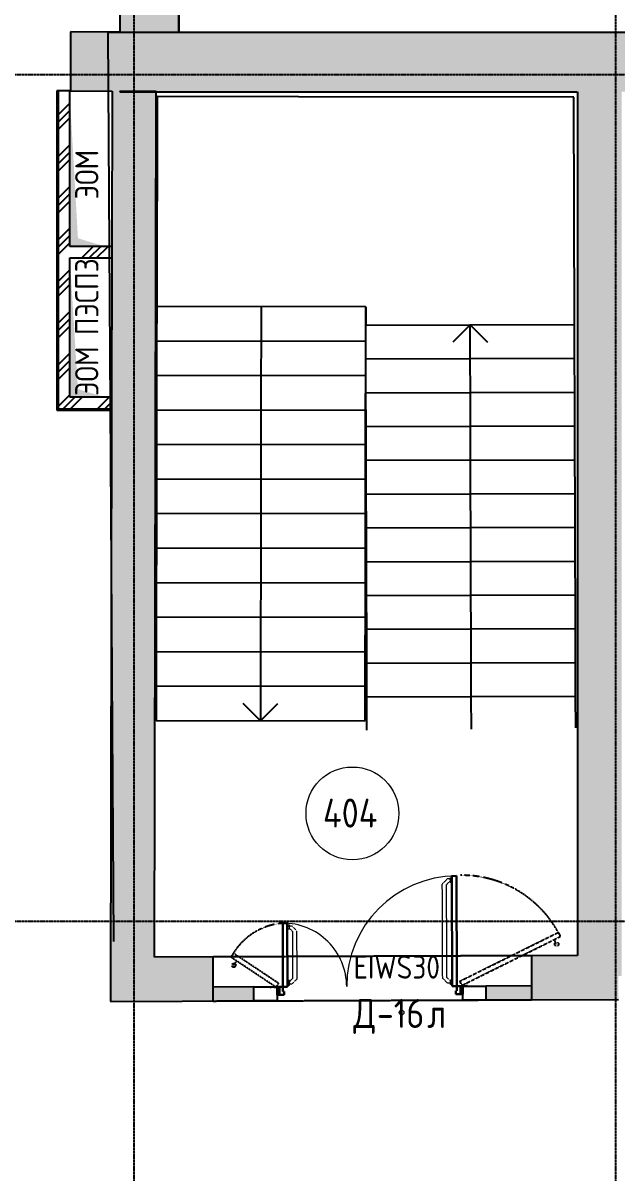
# Model space of a CAD drawing. Header units: millimetres. Extents: x -33838 to 476301, y -41806 to 120107.
# Drawn here: x 325355 to 330476, y 11234 to 21151 of the extents above; entities that cross this region are included whole.
import ezdxf

# ---------------------------------------------------------------- set-up
doc = ezdxf.new("R2010")
doc.units = ezdxf.units.MM
for name, pattern in [('ADSK_Линия сетки', [25, 20, -2.5, 0, -2.5]), ('ADSK_Сверху', [4.5, 3, -1.5]), ('ADSK_Снесено', [4.5, 3, -1.5]), ('ADSK_Штриховая_ш2 п1', [3, 2, -1])]:
    doc.linetypes.add(name, pattern=pattern)
for name, color, linetype, lineweight in [('Аннотация', 7, 'Continuous', 9), ('Двери', 251, 'Continuous', 18), ('Лестницы', 7, 'Continuous', 18), ('Марки дверей', 7, 'Continuous', 20), ('Марки помещений', 7, 'Continuous', 20), ('Стрелки вверх', 7, 'Continuous', 18), ('Узлы', 7, 'Continuous', 18)]:
    doc.layers.add(name, color=color, linetype=linetype, lineweight=lineweight)
for name, color, linetype, lineweight, true_color in [('Линии', 7, 'Continuous', 9, 0x00a600), ('Стены внутренние', 5, 'Continuous', 18, 0x0000ff), ('Стены наружные', 1, 'ADSK_Снесено', 18, 0xff0000), ('Стены штриховка', 5, 'Continuous', 18, 0x0000ff)]:
    doc.layers.add(name, color=color, linetype=linetype, lineweight=lineweight, true_color=true_color)
doc.styles.add('GOST Common_1', font='GOST Common_0.ttf', dxfattribs={"width": 0.9, "height": 200})
doc.styles.add('GOST Common_2', font='GOST Common_0.ttf', dxfattribs={"width": 0.9, "height": 250})
pattern_1 = [(45, (322754.53, 150), (-179.605, 179.605), []), (45, (322818.03, 150), (0, 359.2102), []), (45, (322691.03, 150), (0, 359.2102), [])]

# ---------------------------------------------------------------- blocks, each defined once
blk = doc.blocks.new('AC_Дверь_Двупольная - Д-16л 1500х2200h 2-2314638-04 План 4-го этажа')
at = {"layer": 'Двери', "linetype": 'ADSK_Сверху', "lineweight": 9}
for p, q in [((710, 995), (694, 995)), ((694, 995), (694, 956.5)), ((670.3, 984.5), (627.5, 941.7)), ((627.5, 128.4), (627.5, 941.7)), ((694, 965.7), (663.9, 935.6)), ((663.9, 134.4), (663.9, 935.6)), ((694, 984.5), (670.3, 984.5)), ((694, 975.8), (694, 984.5)), ((694, 956.5), (710, 956.5)), ((-710, 595), (-694, 595)), ((-694, 595), (-694, 556.5)), ((-694, 556.5), (-710, 556.5)), ((-694, 575.8), (-694, 584.5)), ((-694, 584.5), (-670.3, 584.5)), ((-694, 565.7), (-663.9, 535.6)), ((-670.3, 584.5), (-627.5, 541.7)), ((-663.9, 134.4), (-663.9, 535.6)), ((-627.5, 128.4), (-627.5, 541.7)), ((-694, 113.5), (-710, 113.5)), ((-694, 104.3), (-663.9, 134.4)), ((-694, 75), (-694, 113.5)), ((-670.3, 85.6), (-627.5, 128.4)), ((670.3, 85.6), (627.5, 128.4)), ((694, 104.3), (663.9, 134.4)), ((694, 75), (694, 113.5)), ((694, 113.5), (710, 113.5)), ((-710, 75), (-694, 75)), ((-694, 94.3), (-694, 85.6)), ((-694, 85.6), (-670.3, 85.6)), ((694, 85.6), (670.3, 85.6)), ((710, 75), (694, 75))]:
    blk.add_line(p, q, dxfattribs=at)
at = {"layer": 'Двери', "lineweight": 30}
for p, q in [((750, 1010), (710, 1010)), ((710, 1010), (710, 60)), ((750, 60), (750, 1010)), ((-750, 610), (-710, 610)), ((-750, 60), (-750, 610)), ((-710, 610), (-710, 60)), ((-800, 60), (-780, 60)), ((-800, -10), (-800, 60)), ((-780, 60), (-750, 60)), ((-780, -10), (-780, 60)), ((-780, 60), (-780, -10)), ((-710, 60), (-750, 60)), ((-750, 60), (-750, 20)), ((-750, 20), (-740, 20)), ((-740, 20), (-740, -10)), ((710, 60), (750, 60)), ((750, 20), (740, 20)), ((740, 20), (740, -10)), ((780, 60), (750, 60)), ((750, 60), (750, 20)), ((780, -10), (780, 60)), ((800, 60), (780, 60)), ((780, 60), (780, -10)), ((800, -10), (800, 60)), ((-780, -10), (-800, -10)), ((-740, -10), (-780, -10)), ((740, -10), (780, -10)), ((780, -10), (800, -10))]:
    blk.add_line(p, q, dxfattribs=at)
at = {"layer": 'Двери'}
for centre, radius, start, end in [((750, 60), 950, 90, 180), ((-750, 60), 550, 360, 90)]:
    blk.add_arc(centre, radius, start, end, dxfattribs=at)
blk = doc.blocks.new('ADSK_Марка_Помещение_ОдноЗначение - Номер-247393-04 План 4-го этажа')
at = {"layer": 'Марки помещений'}
blk.add_circle((0, 0), 4, dxfattribs=at)
blk = doc.blocks.new('ADSK_Марка_Дверь - Типоразмер_ADSK_Марка-58376-04 План 4-го этажа')
at = {"layer": 'Марки дверей', "lineweight": 9}
blk.add_circle((0, 0), 0.2, dxfattribs=at)

msp = doc.modelspace()

# ---------------------------------------------------------------- hatches: boundary and pattern name
at = {"layer": 'Стены внутренние', "lineweight": 25, "true_color": 0x636466}
h = msp.add_hatch(color=251, dxfattribs=at)
h.paths.add_polyline_path([(326188.0336, 20562.4605), (326188.0336, 21072.46909), (325764.35196, 21074.92701), (325762.89541, 20564.92688), (326123.4361, 20562.83526)])
h.paths.add_polyline_path([(323764.26268, 20576.52167), (323765.71923, 21086.5218), (323526.22589, 21087.91119), (323523.26725, 20577.91977), (323526.42615, 20577.90144)])
h = msp.add_hatch(dxfattribs=at)
h.set_pattern_fill('FP_1', color=251, style=0, pattern_type=2)
h.set_pattern_definition(pattern_1)
h.paths.add_polyline_path([(325758.3289, 17924.93302), (325758.3289, 20564.95337), (325658.3289, 20565.53351), (325658.3289, 17924.93302)])
for points in [[(326108.50844, 12714.15135), (326488.51189, 12715.60361), (326503.43259, 20560.63076), (326123.4361, 20562.83526), (326108.52174, 12721.14339)], [(330487.34462, 12933.84342), (330516.27583, 12933.84342), (330516.27583, 20558.63165), (330136.27583, 20558.63165), (330136.27583, 13109.54699), (330486.59915, 13110.88582), (330487.1428, 12933.84342)], [(326488.51189, 12715.60361), (326994.49258, 12717.53731), (326993.04035, 13097.53453), (326489.23464, 13095.60915), (326488.52243, 12721.14339)], [(329739.70379, 12728.02864), (330487.34462, 12730.88589), (330486.59915, 13110.88582), (329738.25156, 13108.02587), (329739.24519, 12848.02777)]]:
    msp.add_hatch(color=251, dxfattribs=at).paths.add_polyline_path(points)
h = msp.add_hatch(dxfattribs=at)
h.set_pattern_fill('FP_1', color=251, style=0, pattern_type=2)
h.set_pattern_definition(pattern_1)
h.paths.add_polyline_path([(326108.50844, 19124.93302), (326120.70131, 19124.93302), (326120.8915, 19224.93302), (325758.3289, 19224.93302), (325758.3289, 19124.93302), (326058.3289, 19124.93302)])
h = msp.add_hatch(dxfattribs=at)
h.set_pattern_fill('FP_1', color=251, style=0, pattern_type=2)
h.set_pattern_definition(pattern_1)
h.paths.add_polyline_path([(325828.25632, 17824.93302), (326118.2288, 17824.93302), (326118.2288, 17924.93302), (325658.3289, 17924.93302), (325658.3289, 17824.93302), (325768.61058, 17824.93302)])
h = msp.add_hatch(color=251, dxfattribs=at)
h.paths.add_polyline_path([(326994.49258, 12717.53731), (327345.36214, 12718.87822), (327344.90354, 12838.87734), (326994.03398, 12837.53643), (326994.48746, 12718.87822)])
h.paths.add_polyline_path([(329345.34754, 12726.52154), (329739.70379, 12728.02864), (329738.25156, 12848.02397), (329344.88894, 12846.52066), (329345.34178, 12728.02864)])
at = {"layer": 'Стены наружные', "lineweight": 25, "true_color": 0x636466}
h = msp.add_hatch(color=251, dxfattribs=at)
h.paths.add_polyline_path([(326188.0336, 21068.63165), (326698.0336, 21068.63165), (326698.0336, 22142.65311), (326188.0336, 22142.65311), (326188.0336, 21072.46909)])
h.paths.add_polyline_path([(326375.94193, 23912.65311), (326698.0336, 23912.65311), (326698.0336, 26176.1276), (326188.0336, 26176.1276), (326188.0336, 23912.65311), (326368.66468, 23912.65311)])
h.paths.add_polyline_path([(326188.0336, 27946.1276), (326698.0336, 27946.1276), (326698.0336, 30239.62246), (326188.0336, 30239.62246)])
h.paths.add_polyline_path([(326375.94193, 32009.62246), (326698.0336, 32009.62246), (326698.0336, 34244.3156), (326188.0336, 34244.3156), (326188.0336, 32009.62246), (326348.65748, 32009.62246)])
h.paths.add_polyline_path([(326338.76208, 36014.3156), (326698.0336, 36014.3156), (326698.0336, 43878.86858), (326188.0336, 43878.86858), (326188.0336, 36014.3156)])
h = msp.add_hatch(color=251, dxfattribs=at)
h.paths.add_polyline_path([(333611.8526, 20558.63165), (334121.8526, 20558.63165), (334121.8526, 21068.63165), (332920.06886, 21068.63165), (332920.06886, 20558.63165)])
h.paths.add_polyline_path([(326698.0336, 20558.63165), (331190.06886, 20558.63165), (331190.06886, 21068.63165), (326188.0336, 21068.63165), (326188.0336, 20562.4605), (326503.43259, 20560.63076), (326503.43259, 20558.63165), (326644.60828, 20558.63165)])
at = {"layer": 'Узлы', "lineweight": 25, "true_color": 0x636466}
for points in [[(326014.58762, 19224.93302), (326058.3289, 19224.93302), (325828.25632, 19294.86044), (325758.3289, 20524.93302), (325758.3289, 19224.93302), (325828.25632, 19224.93302)], [(325758.3289, 17924.93302), (326058.3289, 17924.93302), (325828.25632, 17994.86044), (325758.3289, 19124.93302), (325758.3289, 17994.86044)]]:
    msp.add_hatch(color=251, dxfattribs=at).paths.add_polyline_path(points)

# ---------------------------------------------------------------- linework, layer by layer
at = {"linetype": 'ADSK_Линия сетки', "lineweight": 25}
for p, q in [((326314.44493, -2753.38365), (326314.44493, 44571.85247)), ((330464.44493, -2753.38365), (330464.44493, 21818.8012)), ((311668.30983, 20706.78828), (379896.25284, 20706.78828)), ((311668.30983, 13406.78828), (379896.25284, 13406.78828))]:
    msp.add_line(p, q, dxfattribs=at)
at = {"color": 251, "lineweight": 25, "true_color": 0x636466}
msp.add_lwpolyline([(323045.03328, 8679.25245), (316613.4925, 8679.25245), (316475.78335, 43878.86858), (326698.0336, 43878.86858), (326698.0336, 21068.63165), (326084.6294, 21068.63165), (326136.16785, 13231.21845)], dxfattribs=at)
at = {"layer": 'Лестницы', "color": 251, "lineweight": 25, "true_color": 0x636466}
for p, q in [((326509.94032, 20517.13174), (326507.25527, 18706.32983)), ((327730.62669, 20514.39631), (326509.94032, 20517.13174)), ((330103.78227, 20511.44554), (327730.62669, 20514.39631)), ((330109.69578, 18551.11701), (330103.78227, 20511.44554)), ((326507.25527, 18706.32983), (326506.81384, 18408.63015)), ((328307.25329, 18703.66079), (326507.25527, 18706.32983)), ((328307.25329, 18703.66079), (326507.25527, 18706.32983)), ((328307.25329, 18703.66079), (328306.81186, 18405.96112)), ((328307.25329, 18703.66079), (328309.22744, 18703.65786)), ((328309.22744, 18703.65786), (328309.70397, 18545.68717)), ((328309.70397, 18545.68717), (330109.69578, 18551.11701)), ((328309.70397, 18545.68717), (330109.69578, 18551.11701)), ((328310.583, 18254.2885), (328309.70397, 18545.68717)), ((330110.57481, 18259.71833), (330109.69578, 18551.11701)), ((326506.81384, 18408.63015), (326506.37241, 18110.93048)), ((328306.81186, 18405.96112), (326506.81384, 18408.63015)), ((328306.81186, 18405.96112), (326506.81384, 18408.63015)), ((328306.81186, 18405.96112), (328306.37043, 18108.26145)), ((328310.583, 18254.2885), (330110.57481, 18259.71833)), ((328310.583, 18254.2885), (330110.57481, 18259.71833)), ((328311.46203, 17962.88982), (328310.583, 18254.2885)), ((330111.45384, 17968.31966), (330110.57481, 18259.71833)), ((326506.37241, 18110.93048), (326505.93098, 17813.23081)), ((328306.37043, 18108.26145), (326506.37241, 18110.93048)), ((328306.37043, 18108.26145), (326506.37241, 18110.93048)), ((328306.37043, 18108.26145), (328305.929, 17810.56177)), ((328311.46203, 17962.88982), (330111.45384, 17968.31966)), ((328311.46203, 17962.88982), (330111.45384, 17968.31966)), ((328312.34106, 17671.49115), (328311.46203, 17962.88982)), ((330112.33287, 17676.92099), (330111.45384, 17968.31966)), ((326505.93098, 17813.23081), (326505.48955, 17515.53114)), ((328305.929, 17810.56177), (326505.93098, 17813.23081)), ((328305.929, 17810.56177), (326505.93098, 17813.23081)), ((328305.929, 17810.56177), (328305.48757, 17512.8621)), ((328312.34106, 17671.49115), (330112.33287, 17676.92099)), ((328312.34106, 17671.49115), (330112.33287, 17676.92099)), ((328313.22009, 17380.09247), (328312.34106, 17671.49115)), ((330113.2119, 17385.52231), (330112.33287, 17676.92099)), ((326505.48955, 17515.53114), (326505.04812, 17217.83146)), ((328305.48757, 17512.8621), (326505.48955, 17515.53114)), ((328305.48757, 17512.8621), (326505.48955, 17515.53114)), ((328305.48757, 17512.8621), (328305.04614, 17215.16243)), ((328313.22009, 17380.09247), (330113.2119, 17385.52231)), ((328313.22009, 17380.09247), (330113.2119, 17385.52231)), ((328314.09912, 17088.6938), (328313.22009, 17380.09247)), ((330114.09093, 17094.12364), (330113.2119, 17385.52231)), ((326505.04812, 17217.83146), (326504.60669, 16920.13179)), ((328305.04614, 17215.16243), (326505.04812, 17217.83146)), ((328305.04614, 17215.16243), (326505.04812, 17217.83146)), ((328305.04614, 17215.16243), (328304.60471, 16917.46275)), ((328314.09912, 17088.6938), (330114.09093, 17094.12364)), ((328314.09912, 17088.6938), (330114.09093, 17094.12364)), ((328314.97815, 16797.29512), (328314.09912, 17088.6938)), ((330114.96996, 16802.72496), (330114.09093, 17094.12364)), ((326504.60669, 16920.13179), (326504.16526, 16622.43212)), ((328304.60471, 16917.46275), (326504.60669, 16920.13179)), ((328304.60471, 16917.46275), (326504.60669, 16920.13179)), ((328304.60471, 16917.46275), (328304.16329, 16619.76308)), ((328314.97815, 16797.29512), (330114.96996, 16802.72496)), ((328314.97815, 16797.29512), (330114.96996, 16802.72496)), ((328315.85718, 16505.89645), (328314.97815, 16797.29512)), ((330115.849, 16511.32629), (330114.96996, 16802.72496)), ((326504.16526, 16622.43212), (326503.72384, 16324.73244)), ((328304.16329, 16619.76308), (326504.16526, 16622.43212)), ((328304.16329, 16619.76308), (326504.16526, 16622.43212)), ((328304.16329, 16619.76308), (328303.72186, 16322.06341)), ((328315.85718, 16505.89645), (330115.849, 16511.32629)), ((328315.85718, 16505.89645), (330115.849, 16511.32629)), ((328316.73622, 16214.49778), (328315.85718, 16505.89645)), ((330116.72803, 16219.92762), (330115.849, 16511.32629)), ((326503.72384, 16324.73244), (326503.28241, 16027.03277)), ((328303.72186, 16322.06341), (326503.72384, 16324.73244)), ((328303.72186, 16322.06341), (326503.72384, 16324.73244)), ((328303.72186, 16322.06341), (328303.28043, 16024.36374)), ((328316.73622, 16214.49778), (330116.72803, 16219.92762)), ((328316.73622, 16214.49778), (330116.72803, 16219.92762)), ((328317.61525, 15923.0991), (328316.73622, 16214.49778)), ((330117.60706, 15928.52894), (330116.72803, 16219.92762)), ((326503.28241, 16027.03277), (326502.84098, 15729.3331)), ((328303.28043, 16024.36374), (326503.28241, 16027.03277)), ((328303.28043, 16024.36374), (326503.28241, 16027.03277)), ((328303.28043, 16024.36374), (328302.839, 15726.66406)), ((328317.61525, 15923.0991), (330117.60706, 15928.52894)), ((328317.61525, 15923.0991), (330117.60706, 15928.52894)), ((328318.49428, 15631.70043), (328317.61525, 15923.0991)), ((330118.48609, 15637.13027), (330117.60706, 15928.52894)), ((326502.84098, 15729.3331), (326502.39955, 15431.63343)), ((328302.839, 15726.66406), (326502.84098, 15729.3331)), ((328302.839, 15726.66406), (326502.84098, 15729.3331)), ((328302.839, 15726.66406), (328302.39757, 15428.96439)), ((328318.49428, 15631.70043), (330118.48609, 15637.13027)), ((328318.49428, 15631.70043), (330118.48609, 15637.13027)), ((328319.37331, 15340.30175), (328318.49428, 15631.70043)), ((330119.36512, 15345.73159), (330118.48609, 15637.13027)), ((326502.39955, 15431.63343), (326501.95812, 15133.93375)), ((328302.39757, 15428.96439), (326502.39955, 15431.63343)), ((328302.39757, 15428.96439), (326502.39955, 15431.63343)), ((328302.39757, 15428.96439), (328301.95614, 15131.26472)), ((328319.37331, 15340.30175), (330119.36512, 15345.73159)), ((328319.37331, 15340.30175), (330119.36512, 15345.73159)), ((328320.24035, 15052.87601), (328319.37331, 15340.30175)), ((330120.18842, 15072.80623), (330119.36512, 15345.73159)), ((328301.95614, 15131.26472), (326501.95812, 15133.93375))]:
    msp.add_line(p, q, dxfattribs=at)
at = {"layer": 'Линии', "color": 251, "linetype": 'ADSK_Штриховая_ш2 п1', "lineweight": 25, "true_color": 0x636466}
for p, q in [((329118.79988, 12887.62573), (329969.9112, 13309.65597)), ((329969.9112, 13309.65597), (329987.6809, 13273.8197)), ((329136.56958, 12851.78947), (329987.6809, 13273.8197)), ((329955.35085, 13207.56015), (329935.35995, 13247.87595)), ((327147.95395, 13094.94125), (327170.10422, 13128.24839)), ((327536.6431, 12836.45104), (327147.95395, 13094.94125)), ((327558.79337, 12869.75818), (327170.10422, 13128.24839)), ((327171.66332, 13025.13132), (327196.58237, 13062.60185)), ((327486.6454, 12835.97171), (327536.6431, 12836.45104)), ((327536.6431, 12836.45104), (327558.79337, 12869.75818)), ((329118.79988, 12887.62573), (329136.56958, 12851.78947)), ((329136.56958, 12851.78947), (329186.56728, 12852.26879))]:
    msp.add_line(p, q, dxfattribs=at)
for centre in [(329955.35085, 13207.56015), (327171.66332, 13025.13132)]:
    msp.add_circle(centre, 17, dxfattribs=at)
for centre, radius, start, end in [((329136.56958, 12851.78947), 950, 26.374874835, 90.612323888), ((327636.60679, 12837.42757), 552.35396, 90, 152.211354049)]:
    msp.add_arc(centre, radius, start, end, dxfattribs=at)
at = {"layer": 'Стены внутренние', "color": 251, "lineweight": 25, "true_color": 0x636466}
for p, q in [((325764.35196, 21074.92701), (325762.89541, 20564.92688)), ((326188.0336, 21072.46909), (325764.35196, 21074.92701)), ((325758.3289, 20564.95337), (325646.3289, 20565.60313)), ((325646.3289, 20565.60313), (325646.3289, 17812.93302)), ((325758.3289, 19224.93302), (325758.3289, 20564.95337)), ((325762.89541, 20564.92688), (326123.4361, 20562.83526)), ((326123.4361, 20562.83526), (326118.20978, 17814.93302)), ((326503.43259, 20560.63076), (326188.0336, 20562.4605)), ((326489.23464, 13095.60915), (326503.43259, 20560.63076)), ((330136.27583, 20558.63165), (330136.27583, 13109.54699)), ((326120.8915, 19224.93302), (325758.3289, 19224.93302)), ((325758.3289, 17924.93302), (325758.3289, 19124.93302)), ((325758.3289, 19124.93302), (326120.70131, 19124.93302)), ((326118.41899, 17924.93302), (325758.3289, 17924.93302)), ((325646.3289, 17812.93302), (326118.20598, 17812.93302)), ((326118.20598, 17812.93302), (326108.50844, 12714.15135)), ((326993.04035, 13097.53453), (326489.23464, 13095.60915)), ((326994.03398, 12837.53643), (326993.04035, 13097.53453)), ((330136.27583, 13109.54699), (329738.25156, 13108.02587)), ((329738.25156, 13108.02587), (329739.24519, 12848.02777)), ((327344.90354, 12838.87734), (326994.03398, 12837.53643)), ((327344.90354, 12838.87734), (327545.56016, 12839.64419)), ((327345.36214, 12718.87822), (327344.90354, 12838.87734)), ((329145.54848, 12845.75884), (329344.88894, 12846.52066)), ((329739.24519, 12848.02777), (329344.88894, 12846.52066)), ((329344.88894, 12846.52066), (329345.34754, 12726.52154)), ((326108.50844, 12714.15135), (327345.36214, 12718.87822)), ((327546.01876, 12719.64507), (327345.36214, 12718.87822)), ((327545.82768, 12769.6447), (327546.01876, 12719.64507)), ((329146.00708, 12725.75972), (329145.81599, 12775.75935)), ((329345.34754, 12726.52154), (329146.00708, 12725.75972)), ((329345.34754, 12726.52154), (330487.34462, 12730.88589))]:
    msp.add_line(p, q, dxfattribs=at)
at = {"layer": 'Стены внутренние', "color": 251, "linetype": 'ADSK_Сверху', "lineweight": 25, "true_color": 0x636466}
for p, q in [((329738.25156, 13108.02587), (326993.04035, 13097.53453)), ((326994.49258, 12717.53731), (326993.04035, 13097.53453)), ((329738.25156, 13108.02587), (329739.70379, 12728.02864)), ((326994.49258, 12717.53731), (329739.70379, 12728.02864))]:
    msp.add_line(p, q, dxfattribs=at)
at = {"layer": 'Стены наружные', "color": 251, "lineweight": 25, "true_color": 0x636466}
for p, q in [((326188.0336, 22142.65311), (326188.0336, 21072.46909)), ((326698.0336, 21068.63165), (326698.0336, 22142.65311)), ((331190.06886, 21068.63165), (326698.0336, 21068.63165)), ((326188.0336, 20562.4605), (326188.0336, 20558.63165)), ((326188.0336, 20558.63165), (330136.27583, 20558.63165))]:
    msp.add_line(p, q, dxfattribs=at)
at = {"layer": 'Стены штриховка', "color": 251, "lineweight": 25, "true_color": 0x636466}
for p, q in [((325648.3289, 20565.59152), (325648.3289, 17812.93302)), ((325658.3289, 20565.53351), (325658.3289, 17824.93302)), ((325648.3289, 17824.93302), (325646.3289, 17824.93302)), ((325646.3289, 17814.93302), (326118.20978, 17814.93302)), ((325658.3289, 17824.93302), (326118.2288, 17824.93302)), ((326118.20598, 17812.93302), (326118.20978, 17814.93302))]:
    msp.add_line(p, q, dxfattribs=at)
at = {"layer": 'Стрелки вверх', "color": 251, "lineweight": 25, "true_color": 0x636466}
for p, q in [((327407.25428, 18704.99531), (327406.81285, 18407.29564)), ((329209.69988, 18548.40209), (329060.15304, 18397.95029)), ((329210.57891, 18257.00342), (329209.69988, 18548.40209)), ((329209.69988, 18548.40209), (329360.15168, 18398.85526)), ((327406.81285, 18407.29564), (327406.37142, 18109.59596)), ((329211.45794, 17965.60474), (329210.57891, 18257.00342)), ((327406.37142, 18109.59596), (327405.92999, 17811.89629)), ((329212.33697, 17674.20607), (329211.45794, 17965.60474)), ((327405.92999, 17811.89629), (327405.48856, 17514.19662)), ((329213.216, 17382.80739), (329212.33697, 17674.20607)), ((327405.48856, 17514.19662), (327405.04713, 17216.49695)), ((329214.09503, 17091.40872), (329213.216, 17382.80739)), ((327405.04713, 17216.49695), (327404.6057, 16918.79727)), ((329214.97406, 16800.01004), (329214.09503, 17091.40872)), ((327404.6057, 16918.79727), (327404.16428, 16621.0976)), ((329215.85309, 16508.61137), (329214.97406, 16800.01004)), ((327404.16428, 16621.0976), (327403.72285, 16323.39793)), ((329216.73212, 16217.2127), (329215.85309, 16508.61137)), ((327403.72285, 16323.39793), (327403.28142, 16025.69825)), ((329217.61115, 15925.81402), (329216.73212, 16217.2127)), ((327403.28142, 16025.69825), (327402.83999, 15727.99858)), ((329218.49018, 15634.41535), (329217.61115, 15925.81402)), ((327402.83999, 15727.99858), (327402.39856, 15430.29891)), ((329219.36921, 15343.01667), (329218.49018, 15634.41535)), ((327402.39856, 15430.29891), (327401.95713, 15132.59924)), ((327401.95713, 15132.59924), (327252.17972, 15282.82149)), ((327401.95713, 15132.59924), (327552.17939, 15282.37665)), ((329220.21439, 15062.84112), (329219.36921, 15343.01667))]:
    msp.add_line(p, q, dxfattribs=at)

# ---------------------------------------------------------------- block references
at = {"layer": 'Двери', "color": 251, "linetype": 'ADSK_Сверху', "lineweight": 25, "true_color": 0x636466, "rotation": 0.2189654020889525}
msp.add_blockref('AC_Дверь_Двупольная - Д-16л 1500х2200h 2-2314638-04 План 4-го этажа', (328345.78362, 12782.70196), dxfattribs=at)
at = {"layer": 'Марки дверей', "color": 251, "lineweight": 25, "true_color": 0x636466, "xscale": 99.99999999999993, "yscale": 99.99999999999993, "zscale": 99.99999999999993}
msp.add_blockref('ADSK_Марка_Дверь - Типоразмер_ADSK_Марка-58376-04 План 4-го этажа', (328618.71335, 12618.14138), dxfattribs=at)
at = {"layer": 'Марки помещений', "color": 251, "lineweight": 25, "true_color": 0x636466, "xscale": 99.99999999999993, "yscale": 99.99999999999993, "zscale": 99.99999999999993}
msp.add_blockref('ADSK_Марка_Помещение_ОдноЗначение - Номер-247393-04 План 4-го этажа', (328194.50238, 14335.33435), dxfattribs=at)

# ---------------------------------------------------------------- texts
at = {"layer": 'Аннотация', "color": 251, "lineweight": 25, "true_color": 0x636466, "char_height": 200, "attachment_point": 1, "rotation": 90, "style": 'GOST Common_1'}
for s, insert, width in [('ЭОМ', (325804.74363, 19630.88048), 555.5694375), ('ПЭСПЗ', (325804.74363, 18459.34231), 858.6073125), ('ЭОМ', (325804.74363, 17935.46731), 555.5694375)]:
    msp.add_mtext(s, dxfattribs=dict(at, insert=insert, width=width))
at = {"layer": 'Марки дверей', "color": 251, "lineweight": 25, "true_color": 0x636466, "attachment_point": 1}
for s, insert, char_height, width, style in [('EIWS30', (328205.43408, 13110.55538), 200, 959.6199375, 'GOST Common_1'), ('\\fGOST Common|b0|i0|c204|p34|;\\W.9;Д', (328202.73408, 12735.15447), 250, 245.316375, 'GOST Common_2'), ('-16', (328405.14033, 12735.15447), 250, 526.7086875, 'GOST Common_2'), ('\\fGOST Common|b0|i0|c204|p34|;\\W.9;л', (328839.71845, 12735.15447), 250, 194.8100625, 'GOST Common_2')]:
    msp.add_mtext(s, dxfattribs=dict(at, insert=insert, char_height=char_height, width=width, style=style))
at = {"layer": 'Марки помещений', "color": 251, "lineweight": 25, "true_color": 0x636466, "insert": (327940.69513, 14463.05942), "char_height": 250, "width": 627.7213125, "attachment_point": 1, "style": 'GOST Common_2'}
msp.add_mtext('404', dxfattribs=at)

doc.saveas('drawing.dxf')
